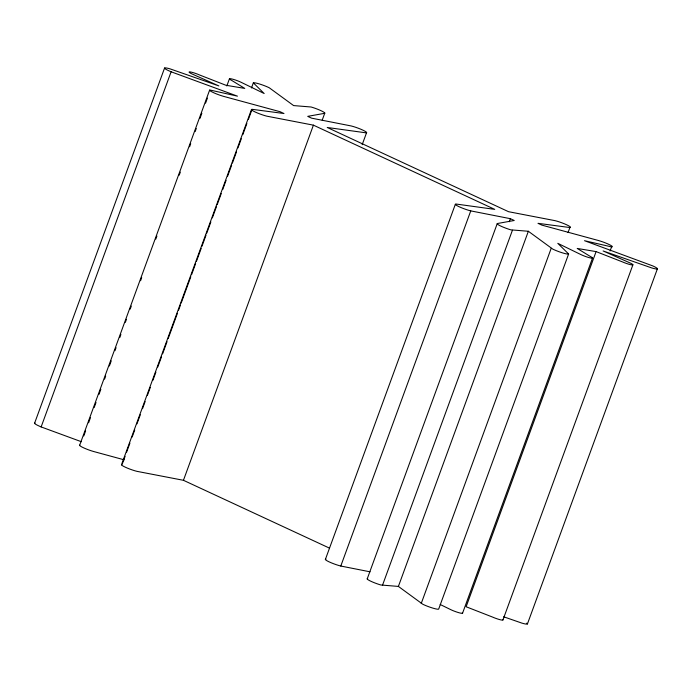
<?xml version="1.0" encoding="UTF-8"?>
<svg xmlns="http://www.w3.org/2000/svg" width="692" height="692" viewBox="0 0 692 692"><rect width="100%" height="100%" fill="white"/><g stroke="black" fill="none" stroke-linecap="round" stroke-linejoin="round"><path stroke-width="1.04" d="M34.6 423.193L164.566 68.05A10.12 1.272 20.1 0 1 170.145 68.897L218.845 85.903L192.661 74.243A7.525 0.943 20.1 0 1 189.945 71.899A7.525 0.943 20.1 0 1 199.573 74.978L225.877 85.246L244.752 88.412L231.586 80.35A7.525 0.943 20.1 0 1 231.387 78.862A7.525 0.943 20.1 0 1 241.387 82.426L264.171 93.515L253.341 82.867A10.12 1.272 20.1 0 1 259.526 84A10.12 1.272 20.1 0 1 269.223 87.754L293.607 105.582L311.115 107.001A10.12 1.272 20.1 0 1 320.967 110.668A10.12 1.272 20.1 0 1 324.695 113.306L307.706 116.36L311.573 118.159L351.207 125.961A10.12 1.272 20.1 0 1 362.807 130.105A10.12 1.272 20.1 0 1 365.99 132.829L327.23 127.475L508.551 211.7L555.105 220.67A10.12 1.272 20.1 0 1 566.705 224.813A10.12 1.272 20.1 0 1 569.888 227.538L568.028 232.607M81.353 441.704L41.139 426.929L171.106 71.786L169.255 70.965A10.12 1.272 20.1 0 1 164.566 68.05M79.615 445.371L209.581 90.219M83.767 435.969L85.618 430.9M88.593 422.777L90.444 417.708M94.164 407.553L96.015 402.485M98.991 394.362L100.842 389.293M104.561 379.147L105.668 376.102M109.388 365.956L111.239 360.878M114.959 350.732L116.066 347.687M119.785 337.54L120.892 334.495M125.356 322.325L126.463 319.28M130.183 309.134L131.29 306.089M140.58 280.718L141.687 277.674M155.804 239.112L156.911 236.067M179.193 175.188L180.309 172.144M189.591 146.773L190.707 143.728M195.161 131.558L196.277 128.513M199.988 118.367L201.848 113.289M205.559 103.143L207.418 98.074M226.82 85.972L229.415 78.871M251.481 87.945L253.341 82.867M121.455 464.808L251.421 109.656M122.484 463.45L125.088 456.348M126.567 452.283L129.914 443.157M132.137 437.067L134.741 429.966M136.964 423.876L140.312 414.742M142.535 408.652L145.138 401.55M147.361 395.461L150.337 387.347M152.932 380.245L155.908 372.123M157.759 367.054L161.478 356.899M162.585 353.863L167.04 341.684M168.156 338.639L177.437 313.268M178.553 310.224L180.413 305.155M181.157 303.122L190.81 276.739M191.554 274.715L195.637 263.548M196.381 261.524L201.208 248.333M201.952 246.3L206.034 235.142M206.778 233.109L210.861 221.95M212.349 217.885L216.432 206.726M217.176 204.694L221.258 193.535M222.746 189.478L226.085 180.344M227.573 176.287L231.656 165.12M232.4 163.096L236.482 151.929M237.97 147.872L241.309 138.737M242.797 134.68L246.88 123.522M248.367 119.456L251.706 110.331M122.112 464.462A10.12 1.272 20.1 0 0 125.295 467.187A10.12 1.272 20.1 0 0 136.895 471.33L183.449 480.3L313.415 125.157L494.737 209.373L455.976 204.019A10.12 1.272 20.1 0 0 459.159 206.744A10.12 1.272 20.1 0 0 470.759 210.887L510.393 218.689L514.26 220.489L497.271 223.542A10.12 1.272 20.1 0 0 500.999 226.18A10.12 1.272 20.1 0 0 510.852 229.848L528.359 231.266L552.744 249.094A10.12 1.272 20.1 0 0 562.44 252.857A10.12 1.272 20.1 0 0 568.625 253.981L438.659 609.133A10.12 1.272 20.1 0 1 432.474 608A10.12 1.272 20.1 0 1 422.777 604.246L398.393 586.418L380.885 584.999A10.12 1.272 20.1 0 1 371.033 581.332A10.12 1.272 20.1 0 1 367.305 578.694L367.668 578.529M322.204 120.157L324.799 113.055M362.184 144.663L366.648 132.483M325.352 559.517L455.319 204.365M326.01 559.171A10.12 1.272 20.1 0 0 329.193 561.895A10.12 1.272 20.1 0 0 340.793 566.039L470.759 210.887M367.201 578.944L497.167 223.801M509.277 221.734L510.393 218.689M382.451 585.389L512.417 230.246M398.393 586.418L528.359 231.266M421.229 603.476L551.195 248.324M462.585 613.129L592.551 257.986M527.434 623.95L657.4 268.807A10.12 1.272 20.1 0 1 651.821 267.96L603.121 250.954L629.305 262.605A7.525 0.943 20.1 0 1 632.021 264.95A7.525 0.943 20.1 0 1 622.393 261.879L596.089 251.603L466.123 606.754L492.427 617.022A7.525 0.943 20.1 0 0 500.264 619.755A7.525 0.943 20.1 0 0 502.695 619.565M610.093 250.954L611.581 246.897L612.282 246.888A10.12 1.272 20.1 0 0 608.553 244.25A10.12 1.272 20.1 0 0 598.701 240.582L541.862 225.125L537.995 223.326L569.888 227.538M502.954 619.92L632.921 264.768M340.793 566.039L370.082 571.817M596.089 251.603L577.214 248.437L590.38 256.498A7.525 0.943 20.1 0 1 590.579 257.986A7.525 0.943 20.1 0 1 580.579 254.422L557.795 243.342L568.625 253.981M313.415 125.157L266.861 116.178A10.12 1.272 20.1 0 1 255.262 112.043A10.12 1.272 20.1 0 1 252.078 109.31L283.971 113.523L280.104 111.723L223.265 96.275A10.12 1.272 20.1 0 1 213.413 92.607A10.12 1.272 20.1 0 1 209.685 89.96L237.46 96.153L171.106 71.786M611.581 246.897L584.506 240.704L652.712 265.884A10.12 1.272 20.1 0 1 657.4 268.807M124.223 459.843L93.299 451.418A10.12 1.272 20.1 0 1 83.447 447.75A10.12 1.272 20.1 0 1 79.718 445.112M503.655 616.78L521.854 623.103A10.12 1.272 20.1 0 0 526.75 623.129M41.139 426.929L39.288 426.116A10.12 1.272 20.1 0 1 34.937 423.028M183.449 480.3L329.487 548.133M440.173 604.488L450.613 609.574A7.525 0.943 20.1 0 0 459.177 612.783A7.525 0.943 20.1 0 0 462.308 612.775"/></g></svg>
